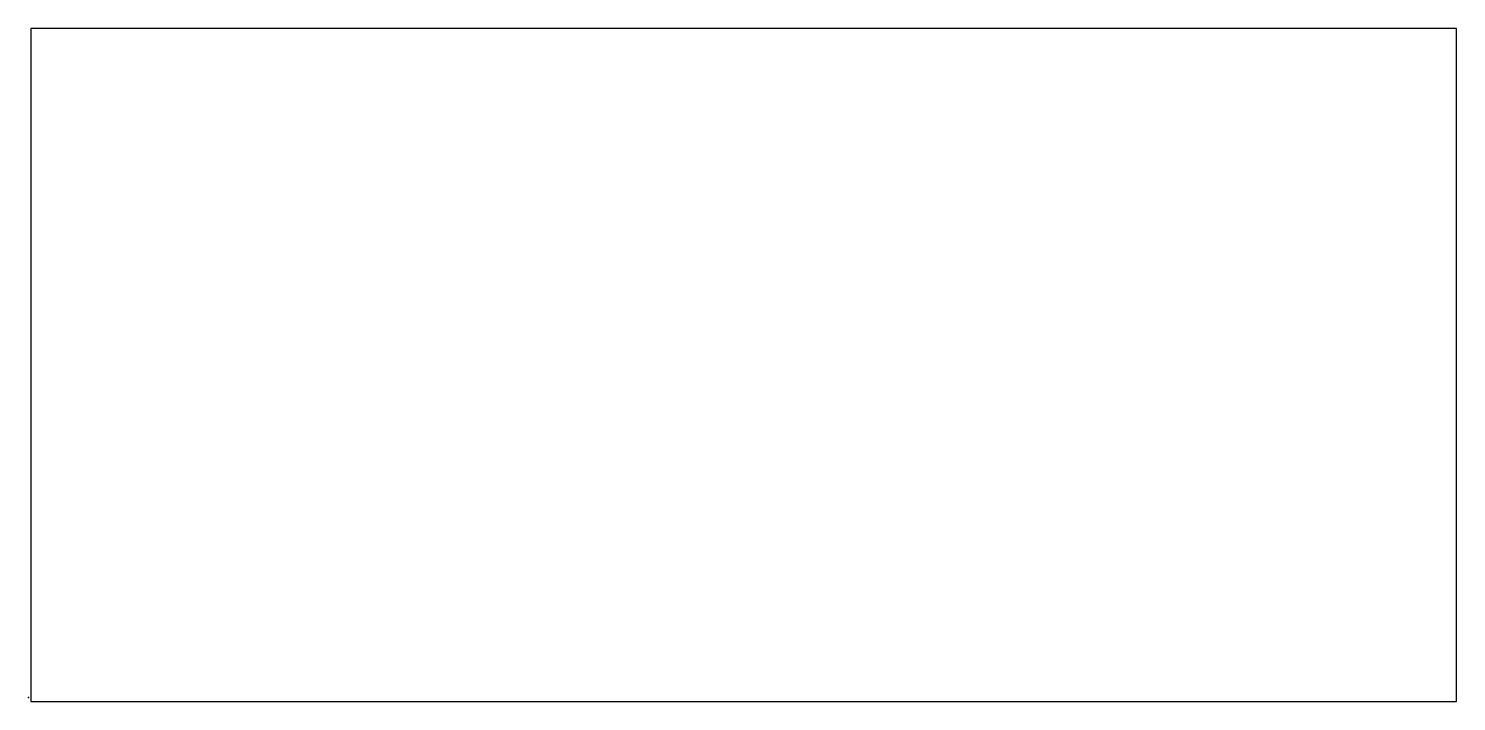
# Model space of a CAD drawing. Header units: inches. Extents: x 0 to 9.02, y -0.02 to 4.23.
import ezdxf

# ---------------------------------------------------------------- set-up
doc = ezdxf.new("R2010")
doc.units = ezdxf.units.IN
doc.header["$MEASUREMENT"] = 0
doc.layers.add('top v2_Sketch1', color=7, linetype='Continuous')
doc.layers.add('top v2_Sketch2', color=7, linetype='Continuous')

msp = doc.modelspace()

# ---------------------------------------------------------------- linework, layer by layer
at = {"layer": 'top v2_Sketch1'}
msp.add_point((0, 0), dxfattribs=at)
at = {"layer": 'top v2_Sketch2'}
for p, q in [((9.0154, 4.2259), (0.0154, 4.2259)), ((0.0154, 4.2259), (0.0154, -0.0241)), ((9.0154, -0.0241), (9.0154, 4.2259)), ((0.0154, -0.0241), (9.0154, -0.0241))]:
    msp.add_line(p, q, dxfattribs=at)
msp.add_point((0, 0), dxfattribs=at)

doc.saveas('drawing.dxf')
